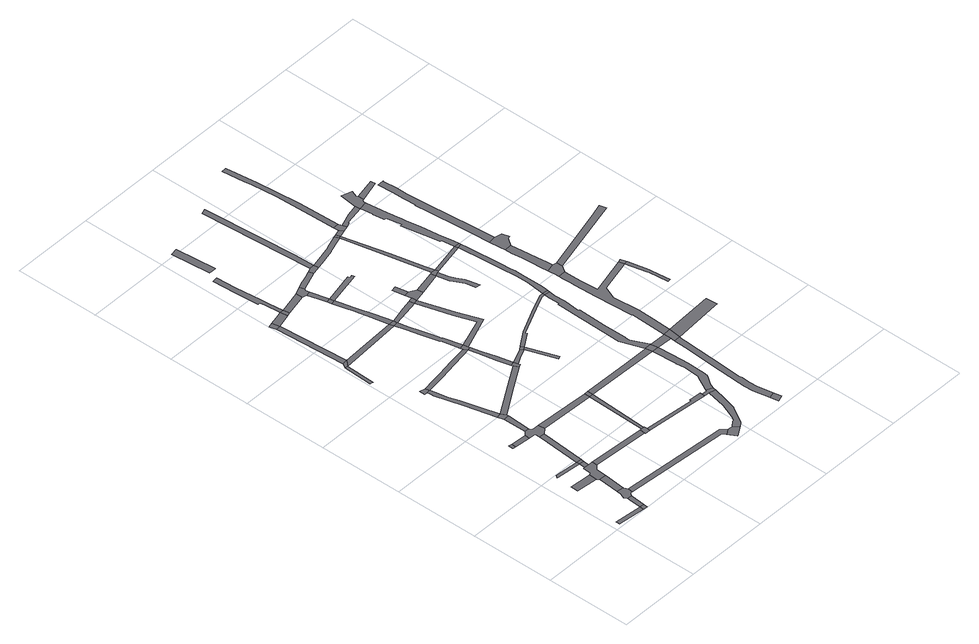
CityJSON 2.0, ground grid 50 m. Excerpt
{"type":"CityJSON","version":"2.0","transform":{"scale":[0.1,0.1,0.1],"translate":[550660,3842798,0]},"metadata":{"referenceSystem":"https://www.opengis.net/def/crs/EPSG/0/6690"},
"CityObjects":{
"road1":{"type":"Road","geometry":[{"type":"MultiSurface","lod":"1","boundaries":[[[0,1,2,3]]]}]},
"road2":{"type":"Road","geometry":[{"type":"MultiSurface","lod":"1","boundaries":[[[3,2,4,5]]]}]},
"road3":{"type":"Road","attributes":{"RoadStructureAttribute.sectionType":"1"},"geometry":[{"type":"MultiSurface","lod":"1","boundaries":[[[6,7,3,5,8]]]}]},
"road4":{"type":"Road","geometry":[{"type":"MultiSurface","lod":"1","boundaries":[[[9,10,11,12]]]}]},
"road5":{"type":"Road","geometry":[{"type":"MultiSurface","lod":"1","boundaries":[[[13,14,15,16,17,6,8,18,19,20,21,22,23,24]]]}]},
"road6":{"type":"Road","attributes":{"RoadStructureAttribute.sectionType":"1"},"geometry":[{"type":"MultiSurface","lod":"1","boundaries":[[[25,26,13,24,27]]]}]},
"road7":{"type":"Road","geometry":[{"type":"MultiSurface","lod":"1","boundaries":[[[28,29,30,31,32,33]]]}]},
"road8":{"type":"Road","geometry":[{"type":"MultiSurface","lod":"1","boundaries":[[[34,35,36,37,38]]]}]},
"road9":{"type":"Road","geometry":[{"type":"MultiSurface","lod":"1","boundaries":[[[39,40,41,42,12,11,25,27,43,44,45]]]}]},
"road10":{"type":"Road","geometry":[{"type":"MultiSurface","lod":"1","boundaries":[[[32,40,39,46]]]}]},
"road11":{"type":"Road","geometry":[{"type":"MultiSurface","lod":"1","boundaries":[[[33,32,46,47]]]}]},
"road12":{"type":"Road","attributes":{"RoadStructureAttribute.sectionType":"1"},"geometry":[{"type":"MultiSurface","lod":"1","boundaries":[[[38,37,48,49]]]}]},
"road13":{"type":"Road","attributes":{"RoadStructureAttribute.sectionType":"1"},"geometry":[{"type":"MultiSurface","lod":"1","boundaries":[[[50,51,33,47,52]]]}]},
"road14":{"type":"Road","geometry":[{"type":"MultiSurface","lod":"1","boundaries":[[[53,49,48,54,55,50,52,56,57,58,59]]]}]},
"road15":{"type":"Road","attributes":{"RoadStructureAttribute.sectionType":"1"},"geometry":[{"type":"MultiSurface","lod":"1","boundaries":[[[60,53,59,61]]]}]},
"road16":{"type":"Road","geometry":[{"type":"MultiSurface","lod":"1","boundaries":[[[62,63,64,65,66]]]}]},
"road17":{"type":"Road","geometry":[{"type":"MultiSurface","lod":"1","boundaries":[[[67,68,60,61,69]]]}]},
"road18":{"type":"Road","attributes":{"RoadStructureAttribute.sectionType":"1"},"geometry":[{"type":"MultiSurface","lod":"1","boundaries":[[[70,71,72,73,74,75,76,77,78,79,80,68,67]]]}]},
"road19":{"type":"Road","geometry":[{"type":"MultiSurface","lod":"1","boundaries":[[[81,82,76,75,83]]]}]},
"road20":{"type":"Road","attributes":{"RoadStructureAttribute.sectionType":"1"},"geometry":[{"type":"MultiSurface","lod":"1","boundaries":[[[84,45,44,85,86,87]]]}]},
"road21":{"type":"Road","geometry":[{"type":"MultiSurface","lod":"1","boundaries":[[[88,89,62,66]]]}]},
"road22":{"type":"Road","attributes":{"RoadStructureAttribute.sectionType":"1"},"geometry":[{"type":"MultiSurface","lod":"1","boundaries":[[[90,23,22,91,92,93]]]}]},
"road23":{"type":"Road","attributes":{"RoadStructureAttribute.sectionType":"1"},"geometry":[{"type":"MultiSurface","lod":"1","boundaries":[[[94,95,89,88]]]}]},
"road24":{"type":"Road","geometry":[{"type":"MultiSurface","lod":"1","boundaries":[[[96,97,95,94,98]]]}]},
"road25":{"type":"Road","attributes":{"RoadStructureAttribute.sectionType":"1"},"geometry":[{"type":"MultiSurface","lod":"1","boundaries":[[[99,57,56,100,101]]]}]},
"road26":{"type":"Road","attributes":{"RoadStructureAttribute.sectionType":"1"},"geometry":[{"type":"MultiSurface","lod":"1","boundaries":[[[102,103,67,69,104,105]]]}]},
"road27":{"type":"Road","attributes":{"RoadStructureAttribute.sectionType":"1"},"geometry":[{"type":"MultiSurface","lod":"1","boundaries":[[[106,107,96,98,108]]]}]},
"road28":{"type":"Road","geometry":[{"type":"MultiSurface","lod":"1","boundaries":[[[87,86,109,110,111,112,113,114]]]}]},
"road29":{"type":"Road","attributes":{"RoadStructureAttribute.sectionType":"1"},"geometry":[{"type":"MultiSurface","lod":"1","boundaries":[[[115,116,117,118,83,75,119,120,121,122,123,124]]]}]},
"road30":{"type":"Road","attributes":{"RoadStructureAttribute.sectionType":"1"},"geometry":[{"type":"MultiSurface","lod":"1","boundaries":[[[125,126,88,66,127]]]}]},
"road31":{"type":"Road","geometry":[{"type":"MultiSurface","lod":"1","boundaries":[[[106,108,128,129,130]]]}]},
"road32":{"type":"Road","attributes":{"RoadStructureAttribute.sectionType":"1"},"geometry":[{"type":"MultiSurface","lod":"1","boundaries":[[[131,100,114,113]]]}]},
"road33":{"type":"Road","attributes":{"RoadStructureAttribute.sectionType":"1"},"geometry":[{"type":"MultiSurface","lod":"1","boundaries":[[[132,133,134,135,136,137,138,139,140,106,130]]]}]},
"road34":{"type":"Road","geometry":[{"type":"MultiSurface","lod":"1","boundaries":[[[101,100,131,141]]]}]},
"road35":{"type":"Road","attributes":{"RoadStructureAttribute.sectionType":"1"},"geometry":[{"type":"MultiSurface","lod":"1","boundaries":[[[142,130,129,143]]]}]},
"road36":{"type":"Road","geometry":[{"type":"MultiSurface","lod":"1","boundaries":[[[144,145,102,105,146,147]]]}]},
"road37":{"type":"Road","geometry":[{"type":"MultiSurface","lod":"1","boundaries":[[[93,92,148,149,150,151]]]}]},
"road38":{"type":"Road","attributes":{"RoadStructureAttribute.sectionType":"1"},"geometry":[{"type":"MultiSurface","lod":"1","boundaries":[[[152,153,154,155,124,156,157,158,145,144]]]}]},
"road39":{"type":"Road","attributes":{"RoadStructureAttribute.sectionType":"1"},"geometry":[{"type":"MultiSurface","lod":"1","boundaries":[[[159,160,111,110,161,162,163]]]}]},
"road40":{"type":"Road","geometry":[{"type":"MultiSurface","lod":"1","boundaries":[[[164,165,115,124,155,166]]]}]},
"road41":{"type":"Road","attributes":{"RoadStructureAttribute.sectionType":"1"},"geometry":[{"type":"MultiSurface","lod":"1","boundaries":[[[167,168,169,170,171,172,173,127,174,175,176,177,165,164]]]}]},
"road42":{"type":"Road","geometry":[{"type":"MultiSurface","lod":"1","boundaries":[[[178,125,127,173]]]}]},
"road43":{"type":"Road","geometry":[{"type":"MultiSurface","lod":"1","boundaries":[[[179,180,181,182,183,184]]]}]},
"road44":{"type":"Road","attributes":{"RoadStructureAttribute.sectionType":"1"},"geometry":[{"type":"MultiSurface","lod":"1","boundaries":[[[185,186,187,188,189,190,191,192,193,194,195,196,197,125,178]]]}]},
"road45":{"type":"Road","geometry":[{"type":"MultiSurface","lod":"1","boundaries":[[[198,199,192,191]]]}]},
"road46":{"type":"Road","geometry":[{"type":"MultiSurface","lod":"1","boundaries":[[[200,142,143,201,202,203,204,205]]]}]},
"road47":{"type":"Road","attributes":{"RoadStructureAttribute.sectionType":"1"},"geometry":[{"type":"MultiSurface","lod":"1","boundaries":[[[203,202,206,199,198]]]}]},
"road48":{"type":"Road","attributes":{"RoadStructureAttribute.sectionType":"1"},"geometry":[{"type":"MultiSurface","lod":"1","boundaries":[[[207,144,147,208,209,210,211]]]}]},
"road49":{"type":"Road","geometry":[{"type":"MultiSurface","lod":"1","boundaries":[[[212,207,211,213]]]}]},
"road50":{"type":"Road","attributes":{"RoadStructureAttribute.sectionType":"1"},"geometry":[{"type":"MultiSurface","lod":"1","boundaries":[[[214,215,178,173,216]]]}]},
"road51":{"type":"Road","attributes":{"RoadStructureAttribute.sectionType":"1"},"geometry":[{"type":"MultiSurface","lod":"1","boundaries":[[[217,218,219,220,221,151,150,222,223,224,225,226,227]]]}]},
"road52":{"type":"Road","geometry":[{"type":"MultiSurface","lod":"1","boundaries":[[[228,229,230,213,211]]]}]},
"road53":{"type":"Road","attributes":{"RoadStructureAttribute.sectionType":"1"},"geometry":[{"type":"MultiSurface","lod":"1","boundaries":[[[231,232,233,234,235,236,200,205,237]]]}]},
"road54":{"type":"Road","geometry":[{"type":"MultiSurface","lod":"1","boundaries":[[[238,239,240,241,242,198,191]]]}]},
"road55":{"type":"Road","attributes":{"RoadStructureAttribute.sectionType":"1"},"geometry":[{"type":"MultiSurface","lod":"1","boundaries":[[[243,244,141,131,245,246,247]]]}]},
"road56":{"type":"Road","attributes":{"RoadStructureAttribute.sectionType":"1"},"geometry":[{"type":"MultiSurface","lod":"1","boundaries":[[[248,249,250,216,251,252,164,166]]]}]},
"road57":{"type":"Road","geometry":[{"type":"MultiSurface","lod":"1","boundaries":[[[253,254,163,162,217,227,255,256]]]}]},
"road58":{"type":"Road","geometry":[{"type":"MultiSurface","lod":"1","boundaries":[[[257,214,216,250]]]}]},
"road59":{"type":"Road","geometry":[{"type":"MultiSurface","lod":"1","boundaries":[[[258,259,231,237,260,261]]]}]},
"road60":{"type":"Road","geometry":[{"type":"MultiSurface","lod":"1","boundaries":[[[262,263,264,265]]]}]},
"road61":{"type":"Road","geometry":[{"type":"MultiSurface","lod":"1","boundaries":[[[265,264,257,250,266,267]]]}]},
"road62":{"type":"Road","geometry":[{"type":"MultiSurface","lod":"1","boundaries":[[[268,269,270,271,272,273]]]}]},
"road63":{"type":"Road","attributes":{"RoadStructureAttribute.sectionType":"1"},"geometry":[{"type":"MultiSurface","lod":"1","boundaries":[[[274,275,276,277,278,279,280,281,282,283,256,255,284,285,286,287,288,289,290,291,292]]]}]},
"road64":{"type":"Road","attributes":{"RoadStructureAttribute.sectionType":"1"},"geometry":[{"type":"MultiSurface","lod":"1","boundaries":[[[293,294,295,296,259,258]]]}]},
"road65":{"type":"Road","attributes":{"RoadStructureAttribute.sectionType":"1"},"geometry":[{"type":"MultiSurface","lod":"1","boundaries":[[[297,298,299,300,212,213,301,302,303,304,305]]]}]},
"road66":{"type":"Road","attributes":{"RoadStructureAttribute.sectionType":"1"},"geometry":[{"type":"MultiSurface","lod":"1","boundaries":[[[306,267,266,307]]]}]},
"road67":{"type":"Road","attributes":{"RoadStructureAttribute.sectionType":"1"},"geometry":[{"type":"MultiSurface","lod":"1","boundaries":[[[308,309,310,311,258,261,312,313,314,315,316,317]]]}]},
"road68":{"type":"Road","geometry":[{"type":"MultiSurface","lod":"1","boundaries":[[[318,247,246,274,292]]]}]},
"road69":{"type":"Road","attributes":{"RoadStructureAttribute.sectionType":"1"},"geometry":[{"type":"MultiSurface","lod":"1","boundaries":[[[319,320,321,322,323,324,269,268,325,326,327,328,329,330,331,332]]]}]},
"road70":{"type":"Road","geometry":[{"type":"MultiSurface","lod":"1","boundaries":[[[333,334,335,336,337,338,339,340,341,342,307]]]}]},
"road71":{"type":"Road","geometry":[{"type":"MultiSurface","lod":"1","boundaries":[[[343,344,306,307,342,345]]]}]},
"road72":{"type":"Road","attributes":{"RoadStructureAttribute.sectionType":"1"},"geometry":[{"type":"MultiSurface","lod":"1","boundaries":[[[346,318,292,347,348,349]]]}]},
"road73":{"type":"Road","attributes":{"RoadStructureAttribute.sectionType":"1"},"geometry":[{"type":"MultiSurface","lod":"1","boundaries":[[[305,350,351,352,353,354,355,356,357,358,247,318,359,360,361,362,363,364,365,366,367,368,369,370,371]]]}]},
"road74":{"type":"Road","attributes":{"RoadStructureAttribute.sectionType":"1"},"geometry":[{"type":"MultiSurface","lod":"1","boundaries":[[[372,373,374,375,317,376,344,343]]]}]},
"road75":{"type":"Road","geometry":[{"type":"MultiSurface","lod":"1","boundaries":[[[377,308,317,375]]]}]},
"road76":{"type":"Road","geometry":[{"type":"MultiSurface","lod":"1","boundaries":[[[378,349,348,319,332]]]}]},
"road77":{"type":"Road","attributes":{"RoadStructureAttribute.sectionType":"1"},"geometry":[{"type":"MultiSurface","lod":"1","boundaries":[[[379,377,375,380,381]]]}]},
"road78":{"type":"Road","geometry":[{"type":"MultiSurface","lod":"1","boundaries":[[[297,305,371,382]]]}]},
"road79":{"type":"Road","geometry":[{"type":"MultiSurface","lod":"1","boundaries":[[[383,384,379,381,385,386]]]}]},
"road80":{"type":"Road","attributes":{"RoadStructureAttribute.sectionType":"1"},"geometry":[{"type":"MultiSurface","lod":"1","boundaries":[[[387,343,345,388]]]}]},
"road81":{"type":"Road","attributes":{"RoadStructureAttribute.sectionType":"1"},"geometry":[{"type":"MultiSurface","lod":"1","boundaries":[[[389,390,391,392,393,394,395,396,397,398,399,388,400,401,402,403,404,405,406,297,382]]]}]},
"road82":{"type":"Road","attributes":{"RoadStructureAttribute.sectionType":"1"},"geometry":[{"type":"MultiSurface","lod":"1","boundaries":[[[407,408,409,410,411,412,413,414,415,384,383]]]}]},
"road83":{"type":"Road","attributes":{"RoadStructureAttribute.sectionType":"1"},"geometry":[{"type":"MultiSurface","lod":"1","boundaries":[[[416,417,386,385,418,419,420]]]}]},
"road84":{"type":"Road","attributes":{"RoadStructureAttribute.sectionType":"1"},"geometry":[{"type":"MultiSurface","lod":"1","boundaries":[[[421,378,332,422,423]]]}]},
"road85":{"type":"Road","geometry":[{"type":"MultiSurface","lod":"1","boundaries":[[[387,388,399,424]]]}]},
"road86":{"type":"Road","attributes":{"RoadStructureAttribute.sectionType":"1"},"geometry":[{"type":"MultiSurface","lod":"1","boundaries":[[[425,426,427,428,429,430,431,432,433,434,435,420,436,437,438,439,440,441,442,443,444,445,446,447,448,449,450,451,387,424]]]}]},
"road87":{"type":"Road","attributes":{"RoadStructureAttribute.sectionType":"1"},"geometry":[{"type":"MultiSurface","lod":"1","boundaries":[[[452,453,454,455,456,457,458,459,460,461,462,463,349,378,464,465,466,467,468,469]]]}]},
"road88":{"type":"Road","geometry":[{"type":"MultiSurface","lod":"1","boundaries":[[[470,471,472,473,457,456,474,475]]]}]},
"road89":{"type":"Road","attributes":{"RoadStructureAttribute.sectionType":"1"},"geometry":[{"type":"MultiSurface","lod":"1","boundaries":[[[476,477,478,479,480,481,482,483,484,471,470]]]}]},
"road90":{"type":"Road","geometry":[{"type":"MultiSurface","lod":"1","boundaries":[[[485,486,416,420,435,487,488,489,490,491,492,493]]]}]},
"road91":{"type":"Road","geometry":[{"type":"MultiSurface","lod":"1","boundaries":[[[494,495,496,480,479,497,498,499]]]}]},
"road92":{"type":"Road","geometry":[{"type":"MultiSurface","lod":"1","boundaries":[[[500,490,489,501]]]}]},
"road93":{"type":"Road","attributes":{"RoadStructureAttribute.sectionType":"1"},"geometry":[{"type":"MultiSurface","lod":"1","boundaries":[[[502,503,504,505,506,507,508,509,510,511,512,513,514,515,516,517,495,494]]]}]},
"road94":{"type":"Road","attributes":{"RoadStructureAttribute.sectionType":"1"},"geometry":[{"type":"MultiSurface","lod":"1","boundaries":[[[518,519,520,468,521,522,523,524]]]}]},
"road95":{"type":"Road","geometry":[{"type":"MultiSurface","lod":"1","boundaries":[[[525,469,468,520]]]}]},
"road96":{"type":"Road","attributes":{"RoadStructureAttribute.sectionType":"1"},"geometry":[{"type":"MultiSurface","lod":"1","boundaries":[[[526,527,475,474,528,529]]]}]}
},
"vertices":[
[45,45,0],[43,22,0],[203,7,0],[206,30,0],
[230,4,0],[232,27,0],
[213,116,0],[213,108,0],[242,115,0],
[95,384,0],[91,339,0],[217,328,0],[221,373,0],
[218,190,0],[217,166,0],[203,136,0],[205,132,0],[209,125,0],[243,121,0],[249,128,0],[250,129,0],[255,134,0],[265,133,0],[268,162,0],[257,187,0],
[229,316,0],[228,308,0],[269,312,0],
[109,498,0],[104,489,0],[99,480,0],[104,480,0],[250,466,0],[249,484,0],
[118,817,0],[117,791,0],[121,790,0],[135,788,0],[138,815,0],
[274,429,0],[246,428,0],[238,428,0],[234,382,0],[275,377,0],[300,399,0],[301,428,0],
[277,464,0],
[279,481,0],
[228,780,0],[230,808,0],
[269,747,0],[257,587,0],[302,744,0],
[253,828,0],[270,777,0],[271,777,0],[334,770,0],[329,809,0],[290,811,0],[280,828,0],
[252,966,0],[286,965,0],
[21,1809,0],[15,1639,0],[24,1638,0],[33,1637,0],[39,1809,0],
[272,1008,0],[244,1001,0],[287,980,0],
[242,1115,0],[211,1226,0],[194,1282,0],[182,1339,0],[174,1383,0],[174,1386,0],[150,1383,0],[152,1372,0],[153,1360,0],[156,1344,0],[200,1180,0],
[134,1419,0],[132,1384,0],[165,1408,0],
[477,417,0],[632,378,0],[635,378,0],[637,409,0],
[68,1842,0],[38,1839,0],
[900,116,0],[881,85,0],[894,64,0],[926,85,0],
[43,2258,0],[15,2254,0],
[31,2301,0],[4,2294,0],[42,2260,0],
[649,793,0],[659,758,0],[660,793,0],
[581,1196,0],[452,1118,0],[467,1091,0],[595,1168,0],
[122,2326,0],[97,2319,0],[127,2282,0],
[636,371,0],[666,369,0],[668,390,0],[667,407,0],[663,407,0],[648,408,0],
[512,1464,0],[400,1446,0],[298,1429,0],[235,1420,0],[199,1388,0],[278,1400,0],[343,1410,0],[390,1418,0],[477,1433,0],[524,1441,0],
[411,1862,0],[253,1851,0],[419,1835,0],
[130,2283,0],[151,2288,0],[142,2323,0],
[682,761,0],
[133,2414,0],[128,2462,0],[114,2611,0],[108,2731,0],[77,2728,0],[85,2589,0],[96,2447,0],[108,2448,0],[112,2414,0],
[682,792,0],
[275,2357,0],[278,2319,0],
[604,1213,0],[578,1207,0],[613,1178,0],[611,1188,0],
[903,49,0],[924,17,0],[984,55,0],[956,81,0],
[586,1280,0],[582,1301,0],[561,1387,0],[546,1448,0],[537,1387,0],[551,1315,0],[557,1286,0],
[968,371,0],[966,362,0],[876,352,0],[1040,337,0],[1043,369,0],
[536,1485,0],[509,1479,0],[543,1458,0],
[509,1595,0],[507,1595,0],[492,1655,0],[477,1719,0],[461,1777,0],[446,1835,0],[446,1840,0],[436,1769,0],[455,1694,0],[481,1588,0],[484,1588,0],
[444,1863,0],
[112,2782,0],[133,2782,0],[154,2783,0],[154,2784,0],[134,3021,0],[92,3014,0],
[418,1970,0],[392,2069,0],[389,2078,0],[370,2154,0],[367,2170,0],[365,2179,0],[364,2182,0],[340,2174,0],[358,2103,0],[369,2060,0],[375,2032,0],[385,1986,0],[410,1868,0],
[357,2208,0],[333,2201,0],
[322,2378,0],[296,2314,0],[303,2312,0],[330,2319,0],[325,2341,0],[333,2352,0],
[320,2250,0],
[692,1250,0],[650,1208,0],[701,1232,0],[703,1234,0],[708,1237,0],
[714,1265,0],[725,1249,0],
[603,1901,0],[545,1887,0],[611,1870,0],
[1070,334,0],[1046,220,0],[1014,136,0],[996,107,0],[988,107,0],[1006,69,0],[1008,72,0],[1069,170,0],[1070,173,0],[1090,254,0],[1108,325,0],
[769,1061,0],[777,1065,0],[786,1069,0],
[441,2420,0],[432,2417,0],[403,2407,0],[381,2399,0],[365,2394,0],[332,2382,0],[450,2394,0],
[487,2209,0],[565,2226,0],[561,2241,0],[545,2238,0],[541,2251,0],
[1104,790,0],[969,789,0],[1114,750,0],[1119,750,0],[1111,790,0],
[746,1536,0],[697,1678,0],[635,1877,0],[670,1670,0],[711,1548,0],
[1073,354,0],[1043,356,0],[1113,346,0],[1078,363,0],
[630,1908,0],
[495,2433,0],[465,2430,0],[479,2401,0],[501,2405,0],
[639,2023,0],[611,2017,0],[623,1948,0],[655,1952,0],
[701,1893,0],[694,1926,0],
[1281,95,0],[1244,86,0],[1250,52,0],[1253,37,0],[1291,51,0],[1283,90,0],
[1120,749,0],[1127,602,0],[1127,600,0],[1127,598,0],[1127,597,0],[1134,551,0],[1130,462,0],[1122,447,0],[1104,413,0],[1082,370,0],[1125,376,0],[1152,413,0],[1163,430,0],[1164,447,0],[1169,546,0],[1168,563,0],[1167,605,0],[1161,744,0],[1161,748,0],
[491,2556,0],[477,2763,0],[451,3114,0],[421,3103,0],
[1085,1445,0],[1061,1442,0],[943,1391,0],[804,1326,0],[811,1306,0],[808,1314,0],[976,1391,0],[1060,1427,0],[1083,1428,0],
[828,1956,0],[835,1924,0],
[722,2498,0],[641,2471,0],[642,2467,0],[502,2433,0],[555,2417,0],[564,2419,0],[626,2433,0],[626,2438,0],[727,2470,0],[731,2472,0],
[1153,791,0],
[1251,720,0],[1247,621,0],[1236,469,0],[1225,273,0],[1223,240,0],[1225,180,0],[1263,188,0],[1262,243,0],[1266,289,0],[1262,306,0],[1276,500,0],[1285,681,0],[1286,708,0],[1288,719,0],
[853,1852,0],[861,1832,0],[891,1780,0],[899,1723,0],[927,1718,0],[916,1780,0],[909,1803,0],[886,1845,0],[875,1877,0],[860,1937,0],
[867,1960,0],[841,1959,0],[872,1940,0],
[1243,789,0],[1242,744,0],[1253,744,0],[1252,789,0],
[1083,1392,0],[1083,1333,0],[1077,1332,0],[1073,1332,0],[1073,1316,0],[1071,1227,0],[1069,1091,0],[1065,924,0],[1068,915,0],[1150,797,0],[1107,893,0],[1108,917,0],[1108,921,0],[1108,924,0],[1109,1063,0],[1112,1225,0],[1108,1226,0],[1105,1227,0],[1113,1325,0],[1112,1392,0],[1112,1395,0],[1116,1425,0],
[852,2017,0],[810,2209,0],[759,2421,0],[746,2476,0],[742,2421,0],
[737,2503,0],
[1299,794,0],
[772,2514,0],[753,2478,0],[788,2489,0],
[1118,1441,0],
[804,2544,0],[771,2543,0],[820,2500,0],[811,2525,0],
[1062,2004,0],[1065,1984,0],
[1120,1456,0],[1123,1479,0],[1123,1565,0],[1123,1612,0],[1122,1662,0],[1120,1684,0],[1115,1743,0],[1109,1811,0],[1104,1882,0],[1098,1957,0],[1094,1988,0],[1067,1973,0],[1080,1829,0],[1089,1724,0],[1097,1629,0],[1098,1554,0],[1092,1499,0],[1087,1457,0],
[794,2796,0],[785,2941,0],[774,3054,0],[751,3239,0],[721,3236,0],[736,3101,0],[744,3058,0],[760,2913,0],[767,2696,0],
[960,2569,0],[895,2556,0],[849,2510,0],[850,2517,0],[964,2539,0],
[1591,810,0],[1577,742,0],[1596,744,0],
[1092,1999,0],
[1088,2032,0],[1074,2125,0],[1073,2131,0],[1059,2229,0],[1047,2309,0],[1043,2338,0],[1037,2382,0],[1035,2393,0],[1031,2423,0],[1026,2456,0],[1014,2546,0],[965,2534,0],[977,2468,0],[972,2465,0],[978,2423,0],[982,2396,0],[994,2395,0],[996,2387,0],[1013,2306,0],[1010,2306,0],[1001,2304,0],[1001,2301,0],[1015,2226,0],[1026,2165,0],[1034,2124,0],[1042,2082,0],[1051,2084,0],
[1287,1260,0],[1286,1283,0],[1281,1359,0],[1280,1394,0],[1278,1468,0],[1233,1466,0],[1234,1445,0],[1236,1394,0],[1236,1362,0],[1242,1234,0],[1257,1008,0],[1259,1007,0],[1303,908,0],[1306,1007,0],[1293,1162,0],[1324,1235,0],[1519,1284,0],[1510,1318,0],
[1278,1548,0],[1230,1534,0],[1231,1511,0],[1232,1495,0],[1304,1507,0],[1301,1542,0],
[1274,1583,0],[1268,1643,0],[1258,1735,0],[1251,1799,0],[1207,1796,0],[1210,1757,0],[1216,1695,0],[1221,1640,0],[1226,1580,0],
[973,2674,0],[961,2569,0],[1012,2560,0],[1019,2571,0],[1027,2573,0],[1026,2606,0],[1024,2609,0],[1020,2615,0],[1035,2654,0],
[1243,1898,0],[1199,1894,0],[1205,1829,0],[1281,1844,0],[1297,1848,0],[1285,1889,0],
[1153,2636,0],[1154,2608,0],
[1241,1917,0],[1232,2028,0],[1220,2184,0],[1210,2310,0],[1200,2441,0],[1200,2505,0],[1193,2588,0],[1193,2591,0],[1155,2589,0],[1161,2500,0],[1164,2425,0],[1167,2352,0],[1163,2351,0],[1170,2264,0],[1185,2076,0],[1192,1997,0],
[1567,1155,0],[1565,1169,0],[1539,1287,0],[1547,1162,0],[1549,1151,0],[1563,1037,0],[1581,1040,0],
[1529,1323,0],
[1765,1668,0],[1700,1650,0],[1699,1609,0],[1775,1629,0]
]}
